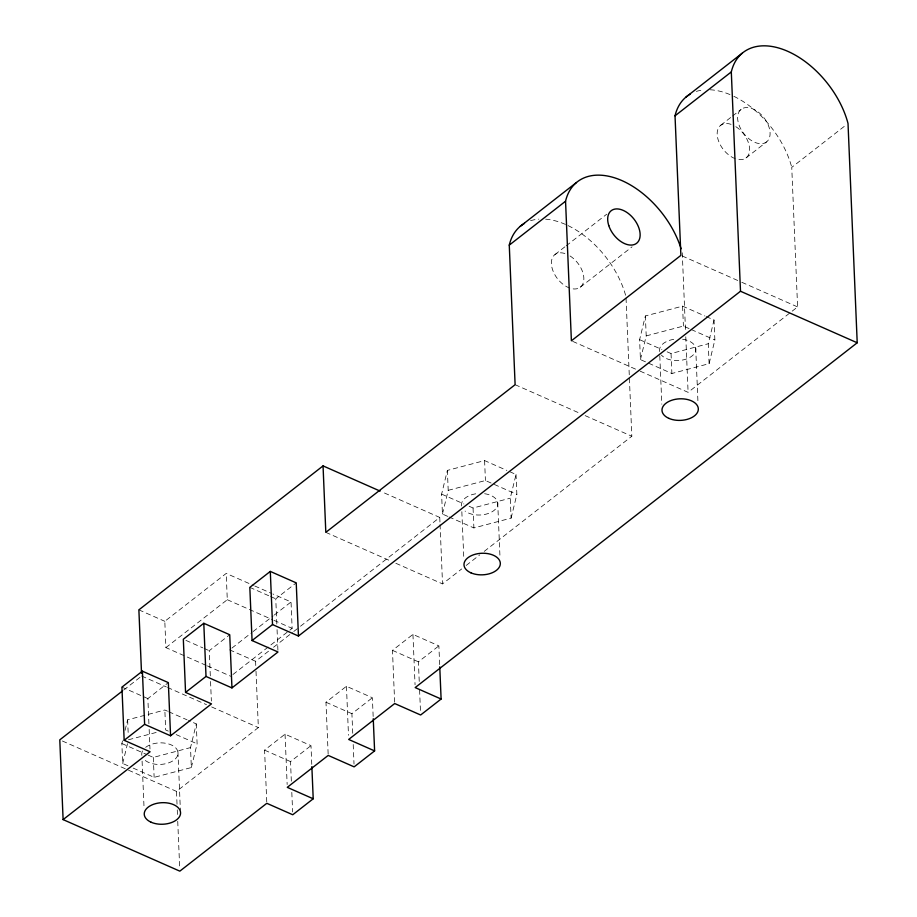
<?xml version="1.0" encoding="UTF-8"?>
<svg xmlns="http://www.w3.org/2000/svg" width="917" height="917" viewBox="0 0 917 917"><rect width="100%" height="100%" fill="white"/><g stroke="black" fill="none" stroke-linecap="round" stroke-linejoin="round"><path stroke-width="0.69" stroke-dasharray="4.58 3.44" d="M127.933 765.775L122.695 763.46L121.858 743.515L122.5 740.89M125.067 730.356L127.623 719.822L164.842 710.01L167.456 711.168M122.695 763.46L127.497 743.71M133.171 768.091L154.136 777.352L191.344 767.54L190.518 747.596L196.284 723.903L188.421 720.43M191.344 767.54L197.109 743.836L196.284 723.903M447.691 516.363L442.441 514.047L441.616 494.114L447.37 470.41L484.589 460.586L506.86 470.421M442.441 514.047L448.207 490.343L447.37 470.41M448.998 516.947L473.894 527.94L511.101 518.116L510.265 498.183L516.03 474.479L508.167 471.006M511.101 518.116L516.867 494.412L516.03 474.479M706.17 316.56L714.034 320.022L714.87 339.966L709.105 363.671L671.886 373.494L640.444 359.602L639.607 339.668L645.373 315.952L682.58 306.14L704.864 315.975M640.444 359.602L646.21 335.897L645.373 315.952M709.105 363.671L708.268 343.737L714.034 320.022M255.763 665.536L255.591 661.306L269.059 650.783M273.553 647.264L292.649 632.352M293.772 631.481L299.389 627.09M300.501 626.219L439.759 517.44L381.403 491.661M554.945 254.582L565.078 246.684M566.202 245.802L606.722 214.2M720.716 125.274L731.479 116.872M732.557 116.035L741.177 109.318M580.301 287.216L632.077 246.822M746.06 157.907L766.532 141.94A20.655 12.792 52 0 0 756.284 110.693A20.655 12.792 52 0 0 738.747 124.242A20.655 12.792 52 0 0 766.532 141.94M206.096 665.364L165.897 647.608L164.808 621.313L226.212 573.423L253.436 585.413M165.897 647.608L227.29 599.718L226.212 573.423M640.123 371.144L688.105 392.338L797.595 306.931L791.749 167.364L845.772 125.216M123.703 690.02L140.53 676.906M148.921 723.777L147.866 698.594L168.338 682.626M210.314 675.886L209.259 650.703L229.731 634.736M276.819 624.019L275.765 598.824L296.225 582.868M231.886 648.113L251.98 632.432M253.092 631.561L273.186 615.892M274.298 615.02L291.044 601.965L272.888 593.964M232.964 674.499L288.786 630.965M289.898 630.094L292.133 628.351L291.044 601.965M395.846 563.279L442.533 583.9L461.687 568.953M466.191 565.445L479.706 554.9M484.222 551.381L631.824 436.24L629.383 377.85M177.027 804.209L176.5 791.394L258.353 727.571L256.003 671.175M394.642 702.147L392.476 650.371L412.948 634.404L438.876 645.866L439.702 665.455M266.755 801.905L264.577 750.14L285.049 734.173L310.989 745.636L311.803 765.214M328.148 754.015L325.982 702.25L346.443 686.283L372.382 697.734L373.196 717.323M291.342 781.181L290.517 761.591L310.989 745.636M352.736 733.291L351.91 713.701L372.382 697.734M419.229 681.411L418.416 661.822L438.876 645.866M646.21 335.897L683.417 326.074L689.974 328.974M667.117 351.819L671.049 353.549L708.268 343.737M448.207 490.343L485.425 480.531L516.867 494.412M469.126 506.264L473.057 508.007L510.265 498.183M128.46 739.767L157.403 732.133M148.061 755.092L153.311 757.408L190.518 747.596M254.731 585.974L271.592 593.402M682.179 255.958L740.535 281.725M741.83 282.298L797.595 306.931M691.28 329.547L714.87 339.966M639.607 339.668L661.879 349.503M572.689 341.365L638.828 370.571M515.113 384.693L579.957 413.326M585.138 415.619L631.824 436.24M441.616 494.114L463.887 503.949M325.81 532.353L390.653 560.986M249.825 587.373L269.277 595.97M270.572 596.543L275.765 598.824M392.476 650.371L418.416 661.822M227.29 599.718L272.681 619.766M273.977 620.339L292.133 628.351M229.651 649.855L255.591 661.306M138.88 609.862L164.808 621.313M185.922 640.387L202.783 647.838M204.078 648.411L209.259 650.703M325.982 702.25L351.91 713.701M207.391 665.937L230.74 676.242M141.642 676.024L166.286 686.913M167.582 687.475L206.485 704.657M211.678 706.95L258.353 727.571M121.927 687.131L147.866 698.594M264.577 750.14L290.517 761.591M168.762 711.752L187.114 719.845M168.292 731.113L165.668 729.955L164.842 710.01M176.156 734.586L197.109 743.836M121.858 743.515L146.754 754.519M62.379 740.993L127.222 769.627M128.518 770.2L176.5 791.394M695.705 348.024L697.963 402.15M682.259 252.771L685.538 331.094M685.778 336.791L688.105 392.338M682.58 306.14L683.417 326.074M671.049 353.549L671.886 373.494M659.793 355.807L661.822 404.225M626.036 298.094L629.326 376.417M497.702 502.482L499.971 556.596M484.589 460.586L485.425 480.531M473.057 508.007L473.894 527.94M461.847 511.686L463.819 558.682M419.585 689.813L420.582 713.598M412.948 634.404L415.057 684.781M353.205 744.478L354.019 764.067M346.443 686.283L348.494 735.251M291.812 792.368L292.626 811.958M285.049 734.173L287.159 784.539M277.06 629.612L277.931 650.6M210.555 681.48L211.369 701.069M149.162 729.37L149.975 748.96M439.759 517.44L440 523.091M440.057 524.513L442.533 583.9M177.944 751.906L180.385 810.296M177.268 809.906L177.508 815.603M177.738 821.3L179.709 868.296M153.311 757.408L154.136 777.352M142.089 761.099L144.061 808.095M127.623 719.822L128.22 734.07M484.6 493.713A18.18 10.786 -2.4 0 1 494.63 509.944A18.18 10.786 -2.4 0 1 465.091 511.078M461.606 505.989A18.18 10.786 -2.4 0 1 477.528 493.575M530.565 220.722A76.787 47.558 52 0 1 538.818 219.14M545.615 219.163A76.787 47.558 52 0 1 565.674 224.505M568.082 225.616A76.787 47.558 52 0 1 625.979 296.672M696.335 91.413A76.787 47.558 52 0 1 703.156 89.969M710.022 89.763A76.787 47.558 52 0 1 730.127 94.634M733.841 96.308A76.787 47.558 52 0 1 791.749 167.364M735.824 126.661A20.655 12.792 52 0 1 749.613 149.058A20.655 12.792 52 0 1 736.592 159.111M735.193 158.652A20.655 12.792 52 0 1 717.266 135.59A20.655 12.792 52 0 1 731.583 124.529M570.053 255.969A20.655 12.792 52 0 1 581.137 286.471A20.655 12.792 52 0 1 553.765 272.67A20.655 12.792 52 0 1 565.823 253.837M145.643 747.355A18.18 10.786 -2.4 0 1 173.107 745.876A18.18 10.786 -2.4 0 1 170.333 762.199A18.18 10.786 -2.4 0 1 143.671 758.944M141.86 755.402A18.18 10.786 -2.4 0 1 142.651 750.725M682.592 339.256A18.18 10.786 -2.4 0 1 691.67 356.277A18.18 10.786 -2.4 0 1 661.421 355.074M659.61 351.532A18.18 10.786 -2.4 0 1 675.531 339.118"/><path stroke-width="1.38" d="M380.108 491.088L323.048 465.893L138.88 609.862L141.527 673.216M520.191 226.396L576.472 182.494M685.962 97.087L742.243 53.186M323.048 465.893L325.81 532.353L515.113 384.693L509.267 245.126L565.548 201.224A76.787 47.558 52 0 1 620.156 179.847A76.787 47.558 52 0 1 681.102 248.782M565.548 201.224L571.394 340.792L680.884 255.385L675.027 115.817L731.308 71.916A76.787 47.558 52 0 1 787.726 51.306A76.787 47.558 52 0 1 848.019 123.463L857.212 342.775L415.172 687.578L441.111 699.029L439.759 666.854M124.162 740.306L144.622 724.338L170.562 735.789L168.338 682.626L142.399 671.175L121.927 687.131L124.162 740.306L150.101 751.757L63.113 819.603L179.824 871.15L266.813 803.303L292.741 814.754L313.213 798.787L311.86 766.612M185.555 692.415L206.016 676.448L231.955 687.91L229.731 634.736L203.792 623.285L183.331 639.241L185.555 692.415L211.495 703.866L170.562 735.789M252.06 640.547L272.521 624.58L298.461 636.031L296.225 582.868L270.297 571.417L249.825 587.373L252.06 640.547L277.989 651.998L231.955 687.91M122.58 690.891L59.788 739.847L63.113 819.603M298.461 636.031L740.5 291.239L731.308 71.916M373.253 718.722L374.606 750.908L354.145 766.864L328.206 755.413L287.273 787.336L313.213 798.787M441.111 699.029L420.639 714.996L394.7 703.545L348.666 739.446L374.606 750.908M740.5 291.239L857.212 342.775M270.297 571.417L272.521 624.58M203.792 623.285L206.016 676.448M142.399 671.175L144.622 724.338M675.027 115.817A76.787 47.558 52 0 1 690.249 94.096M509.267 245.126A76.787 47.558 52 0 1 524.478 223.393M470.902 572.827A18.18 10.786 -2.4 0 0 500.143 565.113A18.18 10.786 -2.4 0 0 475.442 554.2A18.18 10.786 -2.4 0 0 470.902 572.827M668.906 418.381A18.18 10.786 -2.4 0 0 698.146 410.667A18.18 10.786 -2.4 0 0 673.433 399.755A18.18 10.786 -2.4 0 0 668.906 418.381M151.145 822.24A18.18 10.786 -2.4 0 0 180.385 814.537A18.18 10.786 -2.4 0 0 155.672 803.624A18.18 10.786 -2.4 0 0 151.145 822.24M608.796 225.616A20.655 12.792 52 0 0 636.581 243.314A20.655 12.792 52 0 0 626.334 212.068A20.655 12.792 52 0 0 608.796 225.616"/></g></svg>
